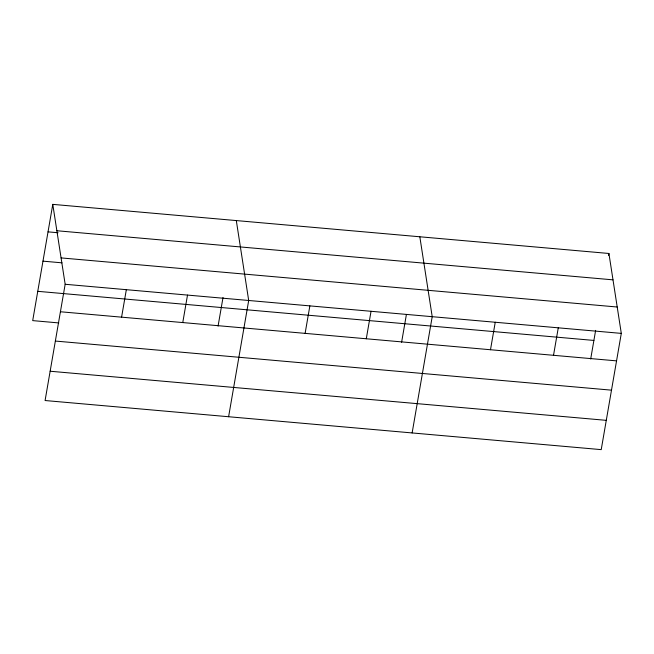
<?xml version="1.0" encoding="UTF-8"?>
<svg xmlns="http://www.w3.org/2000/svg" width="654" height="654" viewBox="0 0 654 654"><rect width="100%" height="100%" fill="white"/><g stroke="black" fill="none" stroke-linecap="round" stroke-linejoin="round"><path stroke-width="0.98" d="M52.778 204.367L65.163 284.277L45.085 400.526L601.222 449.633L621.3 333.385L608.915 253.474L52.778 204.367L32.7 320.615L58.778 322.921M121.587 317.165L126.336 289.681M182.768 322.569L187.51 295.077M218.076 326.084L223.022 297.472M228.606 416.729L248.692 300.48L236.307 220.578M305.116 333.368L309.865 305.884M366.289 338.772L371.039 311.288M401.605 342.287L406.371 314.68M412.134 432.932L432.212 316.683L419.827 236.781M490.492 349.743L495.241 322.25M553.521 355.302L558.271 327.817M590.693 358.981L595.63 330.376M608.58 255.436L608.915 253.474M56.865 230.739L613.002 279.847M48.028 231.859L58.059 232.742M61.075 257.905L617.212 307.012M42.976 261.15L62.024 262.834M65.163 284.277L621.3 333.385M37.76 291.324L593.897 340.432M60.413 311.762L616.55 360.869M55.353 341.053L611.49 390.16M50.145 371.235L606.283 420.342"/></g></svg>
